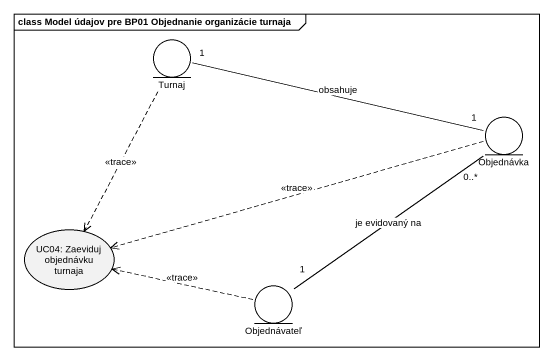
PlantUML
@startuml
mainframe class Model údajov pre BP01 Objednanie organizácie turnaja
entity Turnaj
entity Objednávka
usecase "UC04: Zaeviduj objednávku turnaja" as UC04_Zaeviduj_objednávku
entity Objednávateľ
Turnaj "1" -right- "1" Objednávka : obsahuje
Turnaj ..> UC04_Zaeviduj_objednávku : <<trace>>
Objednávka .left.> UC04_Zaeviduj_objednávku : <<trace>>
Objednávateľ "1" -up- "0..*" Objednávka : je evidovaný na
Objednávateľ .left.> UC04_Zaeviduj_objednávku : <<trace>>
@enduml
